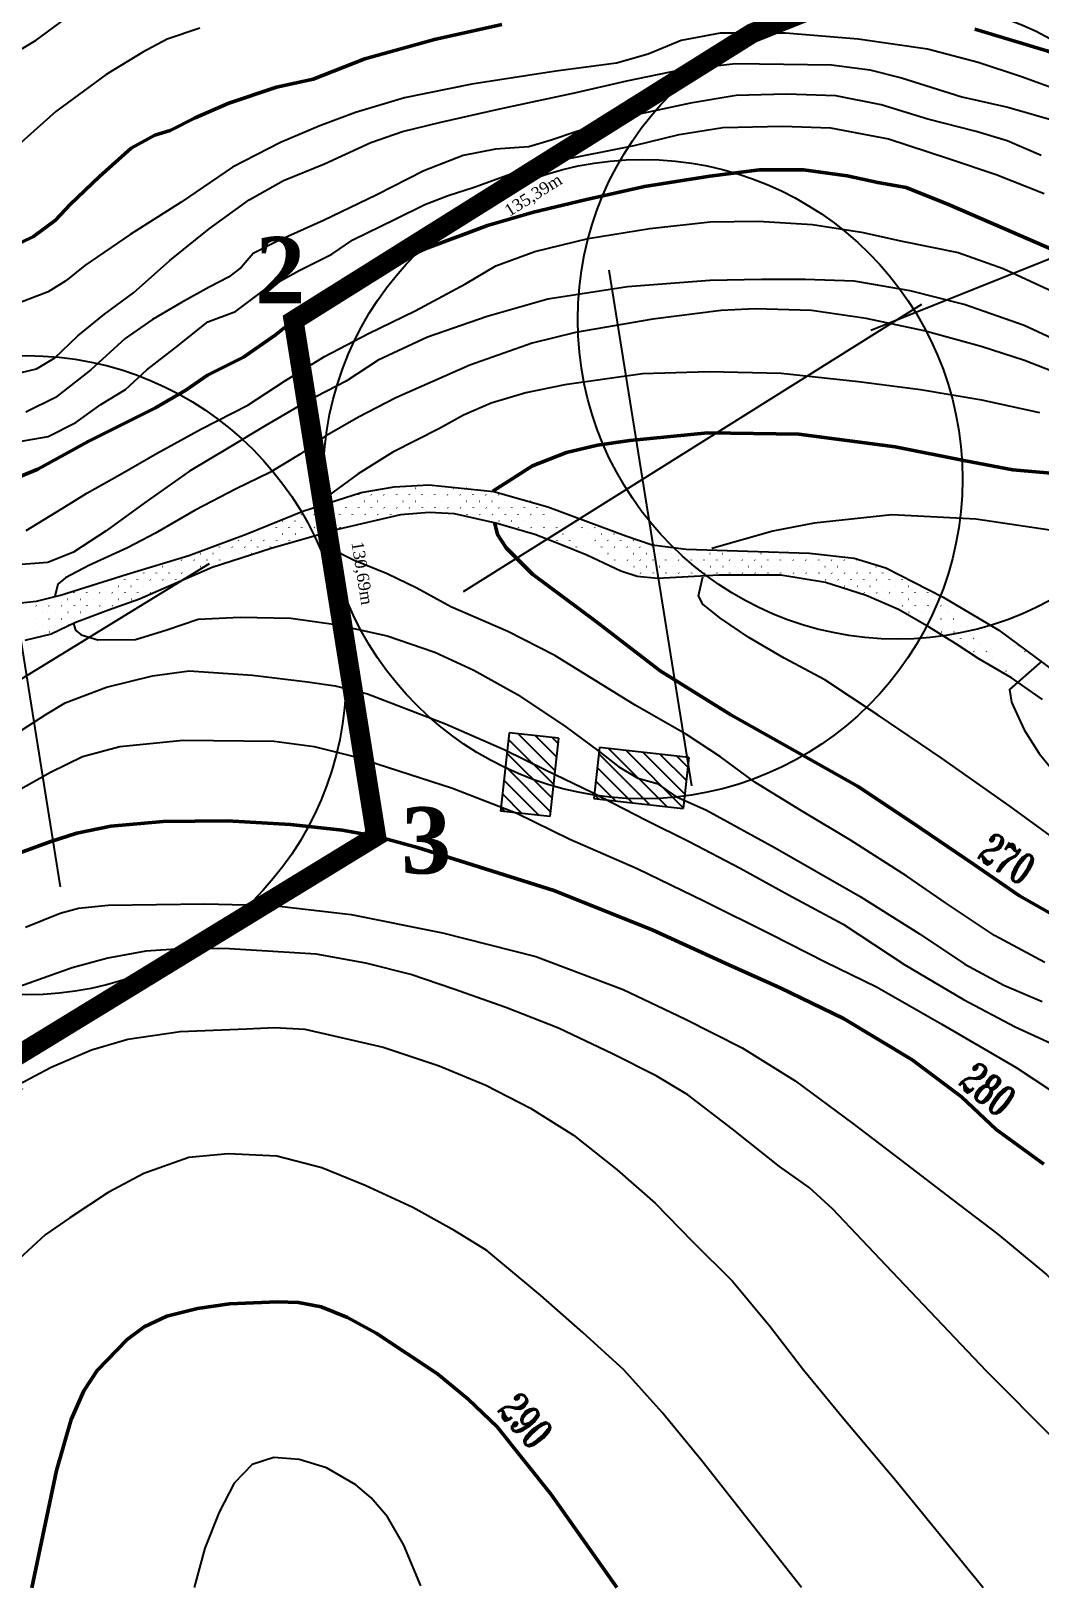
# Model space of a CAD drawing. Header units: millimetres. Extents: x 2268 to 10992, y 389 to 3530.
# Drawn here: x 4867.3 to 5119.7, y 390.2 to 779.7 of the extents above; entities that cross this region are included whole.
import ezdxf
from ezdxf.enums import TextEntityAlignment as Align

# ---------------------------------------------------------------- set-up
doc = ezdxf.new("R2010")
doc.units = ezdxf.units.MM
doc.layers.get('0').update_dxf_attribs({"true_color": 0xd9d9d9})
for name, color, linetype in [('cerchi', 101, 'Continuous'), ('fabbricati', 9, 'Continuous'), ('fiume', 4, 'Continuous'), ('reffifilo 2', 192, 'Continuous')]:
    doc.layers.add(name, color=color, linetype=linetype)
doc.layers.add('linee rosse', color=7, linetype='Continuous', lineweight=50, true_color=0xffc2c2)
doc.layers.add('testo', color=7, linetype='Continuous', true_color=0x990000)
doc.styles.get("Standard").update_dxf_attribs({"font": 'times.ttf'})
doc.styles.add('TRIPLEX', font='romant', dxfattribs={"width": 0.86, "height": 10})
doc.dimstyles.new('ISO-25', dxfattribs={"dimtxt": 2.5, "dimasz": 2.5, "dimexe": 1.25, "dimexo": 0.625, "dimtad": 1, "dimtxsty": 'Standard', "dimcen": 2.5, "dimadec": 0, "dimazin": 0, "dimtfac": 1, "dimtmove": 0, "dimatfit": 3, "dimfxl": 1, "dimarcsym": 0})

# ---------------------------------------------------------------- blocks, each defined once
blk = doc.blocks.new('B01C1F088')
at = {"layer": 'fabbricati', "linetype": 'Continuous'}
for p, q in [((345.67, 154.39), (350.78, 159.5)), ((345.84, 155.91), (349.57, 159.64)), ((346.01, 157.43), (348.36, 159.78)), ((346.18, 158.94), (347.15, 159.91)), ((345.5, 152.87), (350.67, 158.04)), ((345.97, 152), (350.5, 156.53)), ((347.18, 151.86), (350.33, 155.01)), ((348.39, 151.72), (350.16, 153.49)), ((349.6, 151.59), (349.99, 151.97))]:
    blk.add_line(p, q, dxfattribs=at)
blk = doc.blocks.new('B01C20568')
at = {"layer": 'fabbricati', "linetype": 'Continuous'}
for p, q in [((344.19, 144.83), (347.47, 148.1)), ((344.36, 146.35), (346.25, 148.24)), ((344.53, 147.87), (345.04, 148.38)), ((344.7, 143.99), (348.68, 147.97)), ((345.91, 143.85), (349.89, 147.83)), ((347.12, 143.72), (351.1, 147.7)), ((348.33, 143.58), (351.45, 146.7)), ((349.54, 143.44), (351.28, 145.18)), ((350.75, 143.31), (351.1, 143.66))]:
    blk.add_line(p, q, dxfattribs=at)
blk = doc.blocks.new('B01C419F8')
at = {"layer": 'fiume', "linetype": 'Continuous'}
for p, q in [((338.04, 190.96), (338.05, 190.98)), ((336.88, 189.8), (336.89, 189.82)), ((337.46, 190.38), (337.47, 190.4)), ((336.3, 189.22), (336.31, 189.24)), ((338.62, 188.15), (338.63, 188.16)), ((339.2, 188.73), (339.21, 188.74)), ((337.46, 186.99), (337.47, 187)), ((338.04, 187.57), (338.05, 187.58)), ((335.72, 185.25), (335.73, 185.26)), ((336.3, 185.83), (336.31, 185.84)), ((336.88, 186.41), (336.89, 186.42)), ((336.88, 185.28), (336.89, 185.29)), ((337.46, 185.86), (337.47, 185.87)), ((334.56, 184.09), (334.57, 184.1)), ((335.14, 184.67), (335.15, 184.68)), ((335.72, 184.12), (335.73, 184.13)), ((336.3, 184.7), (336.31, 184.71)), ((333.4, 182.93), (333.41, 182.94)), ((333.98, 183.51), (333.99, 183.52)), ((334.56, 182.96), (334.57, 182.97)), ((335.14, 183.54), (335.15, 183.55)), ((335.72, 182.99), (335.73, 183)), ((331.66, 181.19), (331.68, 181.2)), ((332.24, 181.77), (332.26, 181.78)), ((332.82, 182.35), (332.84, 182.36)), ((332.82, 181.22), (332.84, 181.23)), ((333.4, 181.8), (333.41, 181.81)), ((333.98, 182.38), (333.99, 182.39)), ((333.98, 181.25), (333.99, 181.26)), ((334.56, 181.83), (334.57, 181.84)), ((335.14, 182.41), (335.15, 182.42)), ((331.08, 180.61), (331.1, 180.62)), ((331.66, 180.06), (331.68, 180.07)), ((332.24, 180.64), (332.26, 180.65)), ((332.82, 180.09), (332.84, 180.1)), ((333.4, 180.67), (333.41, 180.68)), ((333.98, 180.11), (333.99, 180.13)), ((329.92, 178.32), (329.94, 178.33)), ((330.5, 178.9), (330.52, 178.91)), ((331.08, 179.48), (331.1, 179.49)), ((331.08, 178.35), (331.1, 178.36)), ((331.66, 178.93), (331.68, 178.94)), ((332.24, 179.51), (332.26, 179.52)), ((332.24, 178.37), (332.26, 178.39)), ((332.82, 178.95), (332.84, 178.97)), ((333.4, 179.53), (333.41, 179.55)), ((329.92, 177.19), (329.94, 177.2)), ((330.5, 177.77), (330.52, 177.78)), ((331.08, 177.22), (331.1, 177.23)), ((331.66, 177.79), (331.68, 177.81)), ((332.24, 177.24), (332.26, 177.26)), ((329.34, 176.61), (329.36, 176.62)), ((329.92, 176.06), (329.94, 176.07)), ((330.5, 176.64), (330.52, 176.65)), ((331.08, 176.08), (331.1, 176.1)), ((331.66, 176.66), (331.68, 176.68)), ((331.66, 175.53), (331.68, 175.55)), ((328.76, 174.9), (328.78, 174.91)), ((329.34, 175.48), (329.36, 175.49)), ((329.34, 174.34), (329.36, 174.36)), ((329.92, 174.92), (329.94, 174.94)), ((330.5, 175.5), (330.52, 175.52)), ((330.5, 174.37), (330.52, 174.39)), ((331.08, 174.95), (331.1, 174.97)), ((328.76, 173.76), (328.78, 173.78)), ((329.34, 173.21), (329.36, 173.23)), ((329.92, 173.79), (329.94, 173.81)), ((330.5, 173.24), (330.52, 173.26)), ((331.08, 173.82), (331.1, 173.84)), ((328.76, 172.63), (328.78, 172.65)), ((328.76, 171.5), (328.78, 171.52)), ((329.34, 172.08), (329.36, 172.1)), ((329.92, 172.66), (329.94, 172.68)), ((329.92, 171.53), (329.94, 171.54)), ((330.5, 172.11), (330.52, 172.12)), ((328.18, 170.92), (328.2, 170.94)), ((328.76, 170.37), (328.78, 170.38)), ((329.34, 170.95), (329.36, 170.96)), ((329.92, 170.4), (329.94, 170.41)), ((328.18, 169.79), (328.2, 169.8)), ((328.18, 168.66), (328.2, 168.67)), ((328.76, 169.24), (328.78, 169.25)), ((329.34, 169.82), (329.36, 169.83)), ((329.34, 168.69), (329.36, 168.7)), ((329.92, 169.27), (329.94, 169.28)), ((328.18, 167.53), (328.2, 167.54)), ((328.76, 168.11), (328.78, 168.12)), ((329.34, 167.56), (329.36, 167.57)), ((329.92, 168.14), (329.94, 168.15)), ((328.18, 166.4), (328.2, 166.41)), ((328.76, 166.98), (328.78, 166.99)), ((328.76, 165.84), (328.78, 165.86)), ((329.34, 166.42), (329.36, 166.44)), ((329.92, 167), (329.94, 167.02)), ((329.92, 165.87), (329.94, 165.89)), ((328.18, 165.27), (328.2, 165.28)), ((328.76, 164.71), (328.78, 164.73)), ((329.34, 165.29), (329.36, 165.31)), ((329.92, 164.74), (329.94, 164.76)), ((328.18, 164.13), (328.2, 164.15)), ((328.76, 163.58), (328.78, 163.6)), ((329.34, 164.16), (329.36, 164.18)), ((329.92, 163.61), (329.94, 163.62)), ((328.18, 163), (328.2, 163.02)), ((328.18, 161.87), (328.2, 161.89)), ((328.76, 162.45), (328.78, 162.46)), ((329.34, 163.03), (329.36, 163.04)), ((329.34, 161.9), (329.36, 161.91)), ((329.92, 162.48), (329.94, 162.49)), ((328.18, 160.74), (328.2, 160.75)), ((328.76, 161.32), (328.78, 161.33)), ((329.34, 160.77), (329.36, 160.78)), ((329.92, 161.35), (329.94, 161.36)), ((328.18, 159.61), (328.2, 159.62)), ((328.76, 160.19), (328.78, 160.2)), ((328.76, 159.06), (328.78, 159.07)), ((329.34, 159.64), (329.36, 159.65)), ((329.92, 160.22), (329.94, 160.23)), ((329.92, 159.08), (329.94, 159.1)), ((328.18, 158.48), (328.2, 158.49)), ((328.76, 157.93), (328.78, 157.94)), ((329.34, 158.51), (329.36, 158.52)), ((329.92, 157.95), (329.94, 157.97)), ((327.6, 156.77), (327.62, 156.78)), ((328.18, 157.35), (328.2, 157.36)), ((328.18, 156.21), (328.2, 156.23)), ((328.76, 156.79), (328.78, 156.81)), ((329.34, 157.37), (329.36, 157.39)), ((329.34, 156.24), (329.36, 156.26)), ((329.92, 156.82), (329.94, 156.84)), ((327.02, 155.05), (327.04, 155.07)), ((327.6, 155.63), (327.62, 155.65)), ((328.18, 155.08), (328.2, 155.1)), ((328.76, 155.66), (328.78, 155.68)), ((329.34, 155.11), (329.36, 155.13)), ((329.92, 155.69), (329.94, 155.7)), ((327.02, 153.92), (327.04, 153.94)), ((327.6, 154.5), (327.62, 154.52)), ((328.18, 153.95), (328.2, 153.97)), ((328.76, 154.53), (328.78, 154.55)), ((329.34, 153.98), (329.36, 153.99)), ((329.92, 154.56), (329.94, 154.57)), ((326.44, 153.34), (326.46, 153.36)), ((326.44, 152.21), (326.46, 152.23)), ((327.02, 152.79), (327.04, 152.81)), ((327.6, 153.37), (327.62, 153.39)), ((327.6, 152.24), (327.62, 152.25)), ((328.18, 152.82), (328.2, 152.83)), ((328.76, 153.4), (328.78, 153.41)), ((325.86, 151.63), (325.88, 151.65)), ((326.44, 151.08), (326.46, 151.09)), ((327.02, 151.66), (327.04, 151.67)), ((324.71, 149.35), (324.72, 149.36)), ((325.28, 149.92), (325.3, 149.93)), ((325.86, 150.5), (325.88, 150.51)), ((327.02, 149.4), (327.04, 149.41)), ((327.6, 149.98), (327.62, 149.99)), ((325.86, 148.24), (325.88, 148.25)), ((326.44, 148.82), (326.46, 148.83)), ((327.02, 148.27), (327.04, 148.28)), ((324.12, 146.5), (324.14, 146.51)), ((324.7, 147.08), (324.72, 147.09)), ((325.28, 147.66), (325.3, 147.67)), ((325.28, 146.53), (325.3, 146.54)), ((325.86, 147.11), (325.88, 147.12)), ((326.44, 147.69), (326.46, 147.7)), ((326.44, 146.55), (326.46, 146.57)), ((323.54, 145.92), (323.56, 145.93)), ((324.12, 145.37), (324.14, 145.38)), ((324.7, 145.95), (324.72, 145.96)), ((325.28, 145.4), (325.3, 145.41)), ((325.86, 145.98), (325.88, 145.99)), ((323.54, 144.79), (323.56, 144.8)), ((324.12, 144.24), (324.14, 144.25)), ((324.7, 144.82), (324.72, 144.83)), ((325.28, 144.26), (325.3, 144.28)), ((325.86, 144.84), (325.88, 144.86)), ((322.96, 143.08), (322.98, 143.09)), ((323.54, 143.66), (323.56, 143.67)), ((323.54, 142.52), (323.56, 142.54)), ((324.12, 143.1), (324.14, 143.12)), ((324.7, 143.68), (324.72, 143.7)), ((324.7, 142.55), (324.72, 142.57)), ((325.28, 143.13), (325.3, 143.15)), ((322.96, 141.94), (322.98, 141.96)), ((323.54, 141.39), (323.56, 141.41)), ((324.12, 141.97), (324.14, 141.99)), ((324.7, 141.42), (324.72, 141.44)), ((322.38, 140.23), (322.4, 140.25)), ((322.96, 140.81), (322.98, 140.83)), ((322.96, 139.68), (322.98, 139.7)), ((323.54, 140.26), (323.56, 140.28)), ((324.12, 140.84), (324.14, 140.86)), ((324.12, 139.71), (324.14, 139.72)), ((324.7, 140.29), (324.72, 140.3)), ((322.38, 139.1), (322.4, 139.12)), ((322.96, 138.55), (322.98, 138.56)), ((323.54, 139.13), (323.56, 139.14)), ((324.12, 138.58), (324.14, 138.59)), ((322.38, 137.97), (322.4, 137.98)), ((322.38, 136.84), (322.4, 136.85)), ((322.96, 137.42), (322.98, 137.43)), ((323.54, 138), (323.56, 138.01)), ((323.54, 136.87), (323.56, 136.88)), ((324.12, 137.45), (324.14, 137.46)), ((322.38, 135.71), (322.4, 135.72)), ((322.96, 136.29), (322.98, 136.3)), ((323.54, 135.74), (323.56, 135.75)), ((324.12, 136.32), (324.14, 136.33)), ((322.38, 134.58), (322.4, 134.59)), ((322.96, 135.16), (322.98, 135.17)), ((323.54, 134.6), (323.56, 134.62)), ((324.12, 135.18), (324.14, 135.2)), ((324.7, 134.63), (324.72, 134.65)), ((322.38, 133.45), (322.4, 133.46)), ((322.96, 134.03), (322.98, 134.04)), ((322.96, 132.89), (322.98, 132.91)), ((323.54, 133.47), (323.56, 133.49)), ((324.12, 134.05), (324.14, 134.07)), ((324.12, 132.92), (324.14, 132.94)), ((324.7, 133.5), (324.72, 133.52)), ((322.96, 131.76), (322.98, 131.78)), ((323.54, 132.34), (323.56, 132.36)), ((324.12, 131.79), (324.14, 131.8)), ((324.7, 132.37), (324.72, 132.38)), ((322.96, 130.63), (322.98, 130.65)), ((323.54, 131.21), (323.56, 131.22)), ((323.54, 130.08), (323.56, 130.09)), ((324.12, 130.66), (324.14, 130.67)), ((324.7, 131.24), (324.72, 131.25)), ((324.7, 130.11), (324.72, 130.12)), ((325.28, 130.69), (325.3, 130.7)), ((323.54, 128.95), (323.56, 128.96)), ((324.12, 129.53), (324.14, 129.54)), ((324.7, 128.98), (324.72, 128.99)), ((325.28, 129.56), (325.3, 129.57)), ((325.86, 129), (325.88, 129.02)), ((324.12, 128.4), (324.14, 128.41)), ((324.12, 127.27), (324.14, 127.28)), ((324.7, 127.84), (324.72, 127.86)), ((325.28, 128.42), (325.3, 128.44)), ((325.28, 127.29), (325.3, 127.31)), ((325.86, 127.87), (325.88, 127.89)), ((326.44, 127.32), (326.46, 127.34)), ((324.7, 126.71), (324.72, 126.73)), ((325.28, 126.16), (325.3, 126.18)), ((325.86, 126.74), (325.88, 126.76)), ((326.44, 126.19), (326.46, 126.2)), ((324.7, 125.58), (324.72, 125.6)), ((325.28, 125.03), (325.3, 125.04)), ((325.86, 125.61), (325.88, 125.62)), ((325.86, 124.48), (325.88, 124.49)), ((326.44, 125.06), (326.46, 125.07)), ((327.02, 124.51), (327.04, 124.52)), ((325.28, 123.9), (325.3, 123.91)), ((325.86, 123.35), (325.88, 123.36)), ((326.44, 123.93), (326.46, 123.94)), ((327.02, 123.38), (327.04, 123.39)), ((325.86, 122.22), (325.88, 122.23)), ((326.44, 122.8), (326.46, 122.81)), ((326.44, 121.66), (326.46, 121.68)), ((327.02, 122.24), (327.04, 122.26)), ((327.6, 122.82), (327.62, 122.84)), ((327.6, 121.69), (327.62, 121.71)), ((327.02, 121.11), (327.04, 121.13)), ((327.6, 120.56), (327.62, 120.58)), ((328.18, 121.14), (328.2, 121.16)), ((327.02, 119.98), (327.04, 120)), ((327.6, 119.43), (327.62, 119.44)), ((328.18, 120.01), (328.2, 120.02)), ((328.18, 118.88), (328.2, 118.89)), ((328.76, 119.46), (328.78, 119.47)), ((327.6, 118.3), (327.62, 118.31)), ((328.18, 117.75), (328.2, 117.76)), ((328.76, 118.33), (328.78, 118.34)), ((329.34, 117.78), (329.36, 117.79)), ((328.18, 116.62), (328.2, 116.63)), ((328.76, 117.2), (328.78, 117.21)), ((329.34, 116.64), (329.36, 116.66)), ((329.92, 116.09), (329.94, 116.11)), ((328.76, 116.06), (328.78, 116.08)), ((328.76, 114.93), (328.78, 114.95)), ((329.34, 115.51), (329.36, 115.53)), ((329.92, 114.96), (329.94, 114.98)), ((329.34, 114.38), (329.36, 114.4)), ((329.92, 113.83), (329.94, 113.84)), ((330.5, 114.41), (330.52, 114.42)), ((331.08, 113.86), (331.09, 113.87)), ((329.34, 113.25), (329.36, 113.26)), ((329.92, 112.7), (329.94, 112.71)), ((330.5, 113.28), (330.52, 113.29)), ((330.5, 112.15), (330.52, 112.16)), ((331.08, 112.73), (331.1, 112.74)), ((331.66, 112.18), (331.68, 112.19)), ((329.92, 111.57), (329.94, 111.58)), ((330.5, 111.02), (330.52, 111.03)), ((331.08, 111.6), (331.1, 111.61)), ((331.66, 111.04), (331.68, 111.06)), ((329.92, 110.44), (329.94, 110.45)), ((330.5, 109.88), (330.52, 109.9)), ((331.08, 110.46), (331.1, 110.48)), ((331.08, 109.33), (331.1, 109.35)), ((331.66, 109.91), (331.68, 109.93)), ((332.24, 110.49), (332.26, 110.51)), ((332.24, 109.36), (332.26, 109.38)), ((330.5, 108.75), (330.52, 108.77)), ((331.08, 108.2), (331.1, 108.22)), ((331.66, 108.78), (331.68, 108.8)), ((332.24, 108.23), (332.26, 108.24)), ((332.82, 108.81), (332.84, 108.82)), ((331.08, 107.07), (331.1, 107.08)), ((331.66, 107.65), (331.68, 107.66)), ((331.66, 106.52), (331.68, 106.53)), ((332.24, 107.1), (332.26, 107.11)), ((332.82, 107.68), (332.84, 107.69)), ((332.82, 106.55), (332.84, 106.56)), ((333.4, 107.13), (333.41, 107.14)), ((331.66, 105.39), (331.68, 105.4)), ((332.24, 105.97), (332.26, 105.98)), ((332.82, 105.42), (332.84, 105.43)), ((333.4, 106), (333.41, 106.01)), ((333.98, 105.44), (333.99, 105.46)), ((332.24, 104.84), (332.26, 104.85)), ((332.24, 103.7), (332.26, 103.72)), ((332.82, 104.28), (332.84, 104.3)), ((333.4, 104.86), (333.41, 104.88)), ((333.4, 103.73), (333.41, 103.75)), ((333.98, 104.31), (333.99, 104.33)), ((334.56, 104.89), (334.57, 104.91)), ((334.56, 103.76), (334.57, 103.77)), ((332.82, 103.15), (332.84, 103.17)), ((333.4, 102.6), (333.41, 102.62)), ((333.98, 103.18), (333.99, 103.2)), ((334.56, 102.63), (334.57, 102.64)), ((335.14, 103.21), (335.15, 103.22)), ((332.82, 102.02), (332.84, 102.04)), ((333.98, 102.05), (333.99, 102.06)), ((335.14, 102.08), (335.15, 102.09))]:
    blk.add_line(p, q, dxfattribs=at)
blk = doc.blocks.new('*D17')
at = {"layer": 'Defpoints', "color": 0, "transparency": 16777216}
for p in [(4953.6, 578.24), (4958.33, 570.51), (4755.43, 457.05)]:
    blk.add_point(p, dxfattribs=at)
at = {"layer": 'testo', "color": 0, "transparency": 16777216, "insert": (4858.04, 511.88), "char_height": 3, "attachment_point": 5, "rotation": 31.4482}
blk.add_mtext('232,28m', dxfattribs=at)
blk = doc.blocks.new('_None')
blk = doc.blocks.new('*D18')
at = {"layer": 'Defpoints', "color": 0, "transparency": 16777216}
for p in [(4932.95, 707.29), (4937.25, 707.97), (4953.6, 578.24)]:
    blk.add_point(p, dxfattribs=at)
at = {"layer": 'testo', "color": 0, "transparency": 16777216, "insert": (4949.81, 644.03), "char_height": 3, "attachment_point": 5, "rotation": 279.0921}
blk.add_mtext('130,69m', dxfattribs=at)
blk = doc.blocks.new('*D19')
at = {"layer": 'Defpoints', "color": 0, "transparency": 16777216}
for p in [(5047.67, 779.18), (5051.83, 772.53), (4932.95, 707.29)]:
    blk.add_point(p, dxfattribs=at)
at = {"layer": 'testo', "color": 0, "transparency": 16777216, "insert": (4993.08, 738.43), "char_height": 3, "attachment_point": 5, "rotation": 32.0728}
blk.add_mtext('135,39m', dxfattribs=at)
blk = doc.blocks.new('*D20')
at = {"layer": 'Defpoints', "color": 0, "transparency": 16777216}
for p in [(5359.42, 903.9), (5362.54, 896.09), (5047.67, 779.18)]:
    blk.add_point(p, dxfattribs=at)
at = {"layer": 'testo', "color": 0, "transparency": 16777216, "insert": (5205.79, 835.86), "char_height": 3, "attachment_point": 5, "rotation": 21.8051}
blk.add_mtext('335,77m', dxfattribs=at)

msp = doc.modelspace()

# ---------------------------------------------------------------- linework, layer by layer
at = {"transparency": 33554687}
for p, q in [((4986.90875, 604.15559), (4984.70306, 584.54947)), ((4999.2326, 602.76916), (4986.90875, 604.15559)), ((4999.2326, 602.76916), (4997.02691, 583.16304)), ((5009.46979, 600.48294), (5008.03292, 587.71076)), ((5031.87679, 597.96216), (5009.46979, 600.48294)), ((5031.87679, 597.96216), (5030.43992, 585.18998)), ((4997.02691, 583.16304), (4984.70306, 584.54947)), ((5008.03292, 587.71076), (5030.43992, 585.18998))]:
    msp.add_line(p, q, dxfattribs=at)
for points in [[(4860.03489, 772.37091), (4868.50654, 777.47432), (4875.75338, 782.81588)], [(4909.50389, 780.50234), (4901.2704, 777.71248), (4895.24838, 774.4463), (4886.02823, 768.86658), (4873.47386, 759.57838), (4864.79807, 751.88925)], [(4862.17832, 636.41622), (4868.62987, 637.09668), (4874.59661, 638.59368), (4891.30175, 643.86719), (4906.71403, 648.46026), (4921.07161, 653.80182), (4935.29309, 659.6197), (4949.85481, 664.28081), (4958.0968, 665.69275), (4966.79811, 666.18608), (4983.02693, 664.48495), (4996.56797, 660.70843), (5016.06297, 653.42757), (5022.65062, 651.1438), (5031.20307, 650.05932), (5062.02763, 649.07267), (5073.2211, 647.80107), (5081.14839, 645.43224), (5095.47194, 638.04931), (5109.38722, 629.84984), (5128.06568, 615.93456)]]:
    msp.add_lwpolyline(points, dxfattribs=at)
at = {"transparency": 33554687, "flags": 128}
for points in [[(5125.6841, 764.4096), (5115.06901, 768.32221), (5104.21577, 771.8946), (5091.59335, 775.1948), (5074.24178, 777.67845), (5056.03964, 779.17545), (5039.70874, 779.17545), (5029.91021, 777.37225), (5021.64269, 773.93596), (5013.74943, 771.72448), (4998.54128, 769.71714), (4977.5833, 766.45096), (4960.70805, 763.01467), (4948.39183, 759.37424), (4939.51191, 756.006), (4929.64533, 751.82121), (4917.66934, 745.69712), (4904.80876, 736.95329), (4892.01622, 728.78784), (4880.68667, 721.06469), (4875.92349, 717.25415), (4871.50054, 714.49831), (4861.49787, 710.61972)], [(4859.11628, 692.92792), (4868.64263, 695.24146), (4873.20167, 697.96328), (4878.91749, 703.50898), (4885.58594, 708.88456), (4892.90082, 714.26015), (4901.95085, 722.28951), (4911.81743, 730.25082), (4921.82011, 737.46363), (4930.42785, 742.32887), (4940.63466, 746.51366), (4952.30444, 751.88925), (4960.19771, 754.61107), (4969.82613, 756.95863), (4984.55796, 760.29286), (5003.61066, 764.37558), (5016.33515, 767.30153), (5029.70607, 770.02335), (5043.51929, 771.62241), (5067.53931, 771.31621), (5077.15923, 770.03611), (5085.09502, 768.01601), (5100.2011, 763.25283), (5111.63272, 760.66711), (5124.45928, 757.02668)], [(5120.00231, 748.58905), (5111.49663, 752.29752), (5103.73946, 754.61107), (5091.69542, 757.70713), (5079.95759, 761.24549), (5068.62804, 763.52501), (5056.2778, 763.93328), (5043.72342, 763.59306), (5032.22375, 761.68779), (5017.11767, 758.42161), (5003.78078, 754.61107), (4997.38451, 752.43361), (4991.77077, 750.80052), (4983.46923, 750.22214), (4975.33781, 748.62307), (4965.50525, 744.74448), (4953.73339, 738.75649), (4940.3965, 732.3262), (4929.06694, 727.25682), (4922.84079, 724.05869), (4919.77874, 720.58837), (4916.68268, 718.17276), (4911.85146, 715.65508), (4904.91083, 711.81052), (4897.62997, 707.52366), (4890.79141, 702.82852), (4882.21769, 695.0033), (4873.37179, 688.06267), (4865.92082, 684.3542)], [(4864.3898, 677.0053), (4871.50054, 678.26414), (4878.40715, 681.8025), (4884.66732, 686.25947), (4890.89348, 690.03599), (4896.20102, 694.96928), (4903.20969, 700.34487), (4911.44318, 706.94527), (4918.38381, 709.59904), (4925.76674, 715.07669), (4934.30643, 719.83987), (4942.47188, 723.88857), (4947.7454, 727.529), (4958.36048, 732.66643), (4965.74341, 736.34088), (4971.62933, 738.55235), (4978.12767, 740.66176), (4987.58598, 744.06403), (4998.47324, 747.1601), (5018.13836, 751.10673), (5029.39987, 753.86257), (5040.32115, 755.63175), (5055.32516, 755.97197), (5067.33517, 755.52968), (5081.82884, 752.77384), (5096.83285, 747.84055), (5108.77482, 743.85989), (5120.7508, 739.06269)], [(4866.05691, 654.75446), (4875.00488, 660.23211), (4881.23103, 664.1107), (4889.56659, 668.80583), (4898.82076, 674.11337), (4909.87814, 680.16941), (4921.5139, 686.1574), (4930.63198, 692.1454), (4940.63466, 698.30351), (4951.65801, 704.01932), (4963.36182, 709.70111), (4975.98424, 716.50565), (4983.53727, 720.99664), (4993.26777, 724.535), (5006.63868, 727.83521), (5022.08499, 730.35288), (5037.15704, 731.98597), (5049.21383, 732.13482), (5062.77613, 731.33954), (5075.04982, 729.39174), (5085.23111, 727.18877), (5099.28248, 724.36489), (5110.47595, 720.35021), (5128.71212, 711.91258)], [(5130.68543, 699.15407), (5115.78349, 706.06068), (5100.77948, 711.30018), (5087.27247, 714.70244), (5073.2211, 717.11806), (5060.93891, 717.59437), (5050.01762, 717.59437), (5037.089, 717.32219), (5016.53929, 715.72313), (4996.56797, 712.66108), (4981.35982, 708.30618), (4966.42386, 703.13473), (4954.07362, 697.35087), (4946.07829, 692.1454), (4936.27975, 687.04199), (4925.80076, 680.91791), (4916.78475, 675.5083), (4906.91817, 669.62237), (4895.52056, 661.62704), (4886.02823, 654.68641), (4877.89681, 649.34485), (4871.43249, 646.75912), (4862.65464, 646.04465)], [(5128.43564, 692.38153), (5115.85789, 697.25584), (5105.01852, 700.83487), (5090.70238, 704.6866), (5076.2158, 707.82251), (5062.58138, 709.83359), (5048.43567, 710.20854), (5039.94824, 709.83359), (5022.87112, 707.65208), (5003.47616, 704.27756), (4992.63679, 701.61885), (4977.05946, 696.131), (4958.51665, 687.98443), (4949.17707, 683.11012), (4940.72373, 678.30399), (4934.55415, 673.8728), (4926.98705, 669.30527), (4918.53371, 665.14677), (4908.2738, 659.86343), (4898.35476, 654.0688), (4891.36712, 650.42159), (4881.72077, 646.02449), (4875.82388, 642.90562), (4873.95767, 641.29718), (4873.16517, 638.21879)], [(5119.70961, 684.23496), (5105.18895, 687.33679), (5089.85022, 689.96142), (5074.2729, 691.9725), (5054.91202, 694.01766), (5036.94867, 694.46078), (5020.2465, 693.94949), (5000.85153, 691.18852), (4991.05179, 689.16466), (4982.37689, 686.65507), (4975.46594, 683.58733), (4969.42419, 680.31507), (4957.76676, 674.38409), (4949.05777, 668.94737), (4938.20136, 660.9201)], [(5120.34253, 612.43022), (5112.61938, 617.87385), (5104.41991, 622.60301), (5098.80617, 626.31148), (5092.00163, 630.5303), (5084.27848, 635.02129), (5076.2151, 638.49161), (5066.00829, 641.75779), (5054.88287, 643.59501), (5039.36852, 643.59501), (5023.99026, 642.71042), (5018.91237, 643.22502), (5014.80413, 644.58167), (5006.33248, 648.56233), (4999.7661, 651.28414), (4993.26777, 653.7678), (4983.5713, 656.55766), (4973.19438, 658.93925), (4966.86615, 659.26672), (4959.72139, 658.70109), (4943.93486, 655.02664), (4927.33178, 650.26346), (4912.59996, 645.46626), (4901.78074, 640.80515), (4894.36379, 637.60702), (4886.64064, 634.81716), (4878.16899, 631.68707), (4872.28306, 628.82916), (4865.64864, 627.2301)], [(5418.02374, 586.88519), (5396.32347, 586.9917), (5384.77983, 587.73734), (5363.97029, 591.65723), (5349.82457, 595.06584), (5332.84972, 598.54262), (5312.26174, 603.55327), (5292.90086, 608.3594), (5275.89192, 612.85876), (5254.38362, 618.85791), (5242.79436, 622.5392), (5230.31886, 625.87963), (5215.66186, 629.8677), (5200.86851, 634.29889), (5184.71172, 639.44588), (5168.31633, 644.45653), (5154.78416, 648.17191), (5141.62694, 651.41009), (5122.19789, 654.85278), (5103.65508, 657.61375), (5082.65807, 658.63633), (5063.24606, 656.62526), (5052.88177, 654.60566), (5037.5963, 650.28525)], [(5120.97079, 546.66364), (5108.35895, 553.41268), (5096.32658, 561.38882), (5086.40753, 568.2742), (5072.26182, 577.23883), (5060.02493, 584.60142), (5048.40158, 591.79358), (5039.77781, 598.0995), (5031.29038, 603.7237), (5018.40585, 611.08629), (5006.44165, 618.48296), (4998.32916, 623.49361), (4986.53539, 629.45867), (4972.3215, 635.62825), (4963.7659, 640.29804), (4956.36923, 643.94524), (4947.91589, 647.31976), (4942.20647, 650.26821), (4940.37648, 651.72752), (4939.63298, 653.55751)], [(5128.19704, 574.06883), (5112.14251, 585.79443), (5094.99722, 597.82681), (5079.24946, 608.56392), (5065.88773, 617.35812), (5055.696, 622.81189), (5046.83362, 627.99297), (5039.64146, 632.90136), (5035.38071, 636.30997), (5034.27717, 638.44035), (5035.34662, 643.12718)], [(4877.86904, 631.46975), (4878.38166, 629.78169), (4879.7459, 628.62569), (4883.98749, 627.43055), (4893.3782, 627.44759), (4901.1839, 629.90179), (4909.05778, 632.5605), (4919.55629, 633.10588), (4932.2363, 632.83319), (4943.51879, 631.26523), (4956.36923, 628.36792), (4968.29935, 624.31167), (4978.01387, 619.77823), (4988.9555, 613.71091), (5001.09013, 605.59843), (5009.37305, 599.42885), (5014.34961, 595.6453), (5019.05349, 592.78207), (5023.96188, 591.45272), (5028.63167, 588.21454), (5036.23286, 584.77185), (5053.44632, 575.33001), (5074.71602, 563.16129), (5089.57754, 553.8558), (5100.92819, 546.25461), (5110.6768, 540.97127), (5120.25499, 536.88094)], [(4863.82559, 604.09864), (4870.94957, 608.70026), (4875.75571, 611.66575), (4886.08378, 615.58564), (4897.67304, 618.41479), (4906.77402, 619.67597), (4922.69221, 618.58522), (4936.42889, 616.915), (4943.31853, 615.87112), (4951.46084, 613.88134), (4970.99215, 606.4165), (4985.64915, 599.97423), (4996.01131, 594.82724), (5007.60057, 589.23712), (5021.16682, 582.24948), (5031.93802, 576.93206), (5044.6862, 570.25119), (5056.82084, 563.57032), (5070.48934, 556.20773), (5085.93033, 546.05009), (5100.58733, 537.39223), (5113.50595, 530.57502), (5130.44672, 522.76931)], [(5120.2209, 622.062), (5112.0983, 614.99207), (5112.5558, 611.79996), (5115.75563, 604.89967), (5119.50509, 598.94952), (5123.86811, 593.60014), (5136.105, 582.35174), (5151.06878, 571.00108), (5166.37342, 561.79785), (5177.86042, 556.5486), (5196.57367, 549.18601), (5222.44498, 539.40331), (5246.40748, 530.09782), (5265.08664, 522.63297), (5278.44837, 517.38372), (5294.77559, 510.66876), (5314.20465, 501.39736), (5334.62219, 491.64874), (5354.18759, 482.85454), (5368.16287, 477.23034), (5379.13858, 473.51496), (5393.53994, 469.30533), (5401.62798, 467.38586), (5417.95456, 465.40248)], [(4864.64365, 590.12336), (4872.07441, 594.31595), (4880.11872, 598.20176), (4889.4583, 600.72412), (4905.27423, 602.32617), (4928.04372, 602.05348), (4938.05223, 600.6943), (4948.39309, 598.13358), (4972.73054, 590.2597), (4988.78507, 584.02196), (5002.04454, 577.54561), (5018.88306, 570.18302), (5035.78974, 562.03645), (5052.49191, 553.68537), (5065.92181, 546.83407), (5078.84043, 540.52815), (5095.16765, 531.25674), (5113.74455, 520.3492), (5131.19661, 508.8622)], [(4865.87075, 555.45784), (4874.49452, 558.96871), (4879.14727, 560.21711), (4886.56099, 560.97978), (4910.69391, 561.32064), (4927.90737, 560.9457), (4947.37051, 558.62784), (4970.24225, 554.0944), (4993.52303, 548.16343), (5015.44036, 539.88051), (5030.88135, 532.5861), (5045.1634, 525.29168), (5058.49105, 517.07694), (5072.90945, 506.33983), (5086.2371, 496.18219), (5097.65593, 487.42207), (5109.14293, 478.69604), (5121.37983, 468.57248), (5135.42328, 454.63129), (5146.39899, 444.23504), (5158.87449, 431.45277), (5171.69085, 418.02286), (5198.87236, 390.32488)], [(5153.9661, 390.22157), (5134.80973, 414.6457), (5123.42499, 427.19201), (5106.34788, 444.37138), (5081.19237, 470.85625), (5067.76246, 485.00196), (5061.93374, 490.35347), (5054.53707, 495.56864), (5042.70921, 505.01048), (5031.59715, 513.53199), (5023.6551, 518.30404), (5012.74757, 523.75781), (4999.2154, 530.23416), (4986.05818, 535.38115), (4973.0714, 540.01686), (4962.3002, 543.62998), (4950.98363, 546.49321), (4938.61039, 548.7088), (4916.89758, 550.03816), (4906.02412, 550.14468), (4895.96874, 549.4587), (4886.45873, 547.71179), (4877.56227, 545.3002), (4861.81451, 539.71008)], [(4864.06419, 516.12253), (4872.24484, 520.45146), (4882.33431, 524.81448), (4891.46938, 527.4391), (4904.59251, 529.41609), (4921.19242, 530.06373), (4928.1758, 530.41311), (4935.74716, 529.99556), (4955.34665, 525.42803), (4969.3901, 520.75824), (4981.08162, 515.91802), (4992.26185, 510.15747), (5002.99895, 503.47661), (5013.90649, 494.78466), (5023.45059, 486.43358), (5032.72199, 476.82131), (5042.77738, 466.93635), (5052.18513, 455.55161), (5060.5703, 444.71225), (5070.62569, 432.47535), (5083.66361, 417.00028), (5105.47811, 390.24335)], [(5060.03114, 390.24335), (5035.07393, 421.97685), (5025.18898, 434.04331), (5015.57671, 444.74633), (5005.35089, 454.01774), (4994.78421, 463.35732), (4981.28614, 474.60572), (4973.31, 479.51411), (4962.77741, 485.37691), (4950.8132, 490.83068), (4939.97384, 495.26187), (4928.75952, 498.19327), (4916.5908, 498.73864), (4906.70584, 497.88649), (4895.42336, 493.83025), (4886.56099, 489.09229), (4876.94872, 482.78637), (4870.77914, 478.49153), (4864.30279, 472.49238)], [(4964.75905, 390.64332), (4960.54448, 400.81034), (4956.41246, 407.89071), (4952.38685, 412.67093), (4948.49152, 415.93752), (4941.14054, 420.15977), (4934.31747, 422.26893), (4928.01248, 422.77223), (4922.53108, 421.0244), (4918.09745, 416.35285), (4914.29524, 409.12819), (4910.76763, 400.07156), (4908.03656, 390.26297)]]:
    msp.add_lwpolyline(points, dxfattribs=at)
at = {"layer": 'cerchi'}
for centre in [(5084.05814, 707.569), (5020.31081, 667.62254), (4866.13207, 618.52534)]:
    msp.add_circle(centre, 80, dxfattribs=at)
at = {"layer": 'linee rosse', "transparency": 33554687}
for points in [[(4859.3034, 724.26282), (4867.82609, 728.34555), (4873.3165, 732.45379), (4877.04624, 736.30686), (4884.36112, 743.38358), (4892.28841, 750.39225), (4898.20836, 753.65843), (4902.0189, 754.8152), (4908.27907, 758.04736), (4916.7167, 761.65376), (4928.62464, 765.70246), (4937.81077, 767.67578), (4950.77342, 772.81321), (4968.15902, 777.64443), (4985.03427, 781.3529)], [(5103.39923, 780.19613), (5121.39724, 774.78652), (5138.91892, 768.93462), (5160.08104, 761.51767), (5177.50066, 755.42761), (5190.70147, 750.35823), (5204.00434, 746.30953), (5219.51869, 741.9206), (5229.75952, 738.6204), (5244.79755, 733.78918), (5268.71551, 727.35889), (5288.3466, 721.54101), (5307.77356, 717.28817), (5324.95502, 714.60038), (5344.45002, 712.49097), (5363.77492, 710.78984), (5384.57979, 710.44961), (5396.43437, 710.74868), (5417.9714, 712.84217)]]:
    msp.add_lwpolyline(points, dxfattribs=at)
at = {"layer": 'linee rosse', "transparency": 33554687, "flags": 128}
for points in [[(5127.62339, 722.96996), (5110.50997, 730.42093), (5096.79883, 736.30686), (5086.21777, 740.62774), (5079.14105, 741.81853), (5071.48594, 743.48565), (5060.53063, 745.05069), (5049.5413, 745.05069), (5037.12302, 743.4176), (5020.72408, 740.8659), (5005.92421, 737.49765), (4992.96156, 734.40159), (4981.49591, 731.10138), (4965.84547, 725.24948), (4949.95687, 717.86656), (4937.53859, 710.95995), (4928.35246, 703.61105), (4920.42518, 698.09937), (4911.37514, 693.6424), (4905.99955, 689.8999), (4898.41249, 685.44293), (4881.53723, 677.03932), (4868.91481, 670.09869), (4861.0896, 666.86654)], [(4982.78592, 664.60139), (4992.68366, 670.9137), (5001.22648, 674.29888), (5009.01088, 676.14591), (5017.07649, 677.31549), (5036.6078, 679.15614), (5059.41138, 678.88345), (5083.44205, 675.67936), (5101.06454, 672.1685), (5112.92648, 669.91882), (5129.21962, 668.4872)], [(4983.19495, 656.82977), (4983.99145, 653.75084), (4986.1157, 650.45142), (4992.75609, 643.84299), (5008.38455, 632.15147), (5024.67769, 619.6078), (5042.33426, 608.66618), (5061.04751, 598.13358), (5074.06838, 590.771), (5087.77098, 581.67002), (5103.04153, 571.23969), (5114.56262, 563.36581), (5123.28865, 558.42333)], [(4856.56526, 571.23969), (4872.21076, 576.89797), (4878.71267, 579.04539), (4887.20862, 580.78378), (4900.32749, 581.9214), (4916.28403, 582.11314), (4932.18517, 581.17577), (4945.12083, 579.72711), (4953.86816, 578.19324), (4963.97042, 575.43227), (4998.02239, 564.69516), (5022.70069, 554.84429), (5041.85706, 546.08418), (5054.7075, 540.32363), (5070.5916, 532.65427), (5087.7028, 522.25802), (5100.07604, 513.0207), (5108.76799, 504.84005), (5120.69811, 496.21628)], [(4867.43871, 390.15432), (4873.61041, 419.53077), (4877.23845, 432.28788), (4880.44893, 439.47791), (4883.80002, 444.50773), (4891.29895, 452.27935), (4895.58527, 455.49196), (4901.25208, 458.14215), (4908.9044, 460.05949), (4916.86349, 461.2099), (4928.89587, 461.72119), (4934.17921, 461.5678), (4939.87158, 460.49409), (4946.39054, 457.83112), (4953.57417, 453.91548), (4968.9129, 443.72375), (4976.66321, 437.38374), (4983.87668, 430.43019), (4997.37475, 413.54055), (5013.83608, 390.24335)]]:
    msp.add_lwpolyline(points, dxfattribs=at)
at = {"layer": 'reffifilo 2'}
for p, q in [((5077.38491, 704.89921), (5389.136, 829.62269)), ((5032.59167, 590.88254), (5011.94038, 719.92721)), ((4874.60196, 565.59911), (4853.95067, 694.64378)), ((4713.6937, 525.30035), (4911.85859, 646.48978))]:
    msp.add_line(p, q, dxfattribs=at)
at = {"layer": 'reffifilo 2', "const_width": 5}
msp.add_lwpolyline([(4643.49332, 537.35815), (4755.43193, 457.0514), (4953.59682, 578.24082), (4932.94553, 707.2855), (5047.66892, 779.17545), (5359.42001, 903.89893)], dxfattribs=at)
at = {"layer": 'reffifilo 2'}
msp.add_lwpolyline([(4975.42523, 639.49556), (5090.14862, 711.38552)], dxfattribs=at)

# ---------------------------------------------------------------- block references
at = {"transparency": 33554687, "xscale": 2.8185430224, "yscale": 2.8185430224, "zscale": 2.8185430224, "rotation": 270}
for name in ['B01C419F8', 'B01C20568', 'B01C1F088']:
    msp.add_blockref(name, (4580.88629, 1574.02917), dxfattribs=at)

# ---------------------------------------------------------------- texts
at = {"transparency": 33554687, "style": 'TRIPLEX', "width": 0.688}
for s, rotation, p in [('270', 327.9946168, (5109.45736, 569.34764)), ('280', 320.8560136, (5104.2417, 511.97538)), ('290', 310.9143832, (4988.07472, 429.47312))]:
    msp.add_text(s, height=7.666437, rotation=rotation, dxfattribs=at).set_placement(p, align=Align.CENTER)
at = {"layer": 'testo', "char_height": 16.6125025, "attachment_point": 1}
for s, insert in [('{\\fTimes New Roman|b1|i0|c0|p18;2}', (4923.34037, 728.25164)), ('{\\fTimes New Roman|b1|i0|c0|p18;3}', (4959.86281, 585.5378))]:
    msp.add_mtext_dynamic_manual_height_columns(s, width=16.6125025, gutter_width=83.06251, heights=[19.50231], dxfattribs=dict(at, insert=insert))

# ---------------------------------------------------------------- dimensions: what is measured, and where the dimension line sits
at = {"layer": 'testo'}
for base, p1, p2, angle, picture, middle in [((5362.543, 896.09291), (5047.66892, 779.17545), (5359.42001, 903.89893), 21.8050597, '*D20', (5206.64158, 833.72082)), ((5051.83432, 772.52823), (4932.94553, 707.2855), (5047.66892, 779.17545), 32.0727915, '*D19', (4994.30067, 736.4755)), ((4937.24882, 707.97416), (4953.59682, 578.24082), (4932.94553, 707.2855), 99.0920706, '*D18', (4947.53991, 643.66775))]:
    dim = msp.add_linear_dim(base=base, p1=p1, p2=p2, angle=angle, dimstyle='ISO-25', override={"dimtxt": 3, "dimasz": 5, "dimgap": 0.5, "dimtad": 3, "dimpost": 'm', "dimblk1": 'None', "dimblk2": 'None', "dimsah": 1, "dimse1": 1, "dimse2": 1, "dimsd1": 1, "dimsd2": 1}, dxfattribs=at)
    dim.commit()
    dim.dimension.update_dxf_attribs({"geometry": picture, "text_midpoint": middle, "dimtype": 161})
dim = msp.add_aligned_dim(p1=(4755.43193, 457.0514), p2=(4953.59682, 578.24082), distance=-9.06346, dimstyle='ISO-25', override={"dimtxt": 3, "dimasz": 5, "dimgap": 0.5, "dimtad": 3, "dimpost": 'm', "dimblk1": 'None', "dimblk2": 'None', "dimsah": 1, "dimse1": 1, "dimse2": 1, "dimsd1": 1, "dimsd2": 1}, dxfattribs=at)
dim.commit()
dim.dimension.update_dxf_attribs({"geometry": '*D17', "text_midpoint": (4858.04157, 511.87856)})

doc.saveas('drawing.dxf')
